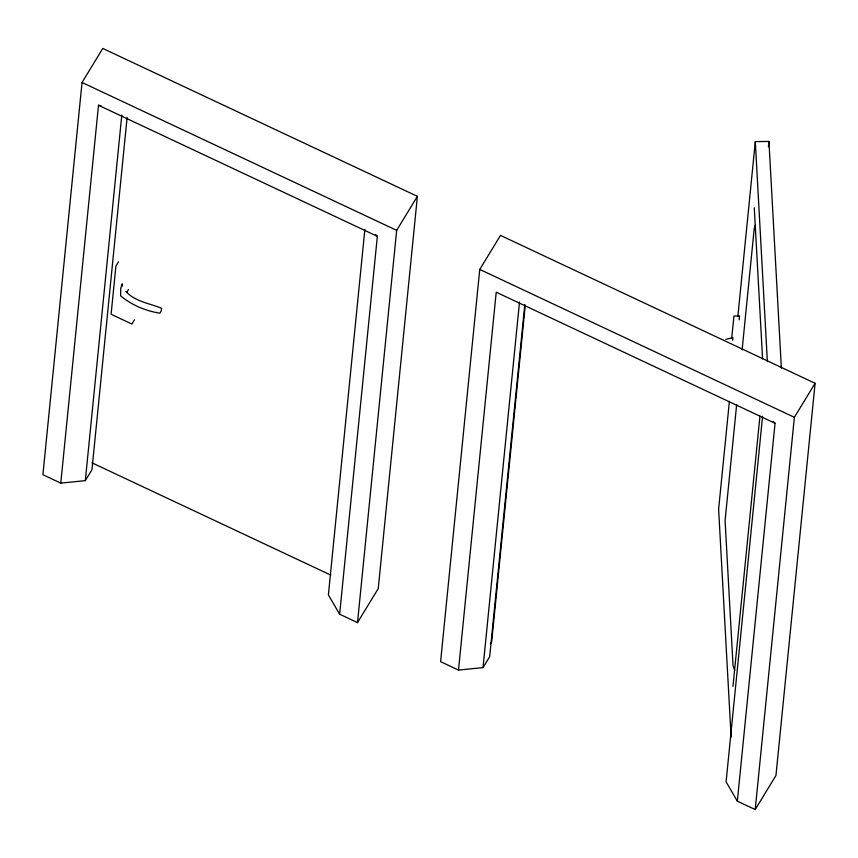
<?xml version="1.0" encoding="UTF-8"?>
<svg xmlns="http://www.w3.org/2000/svg" width="858" height="858" viewBox="0 0 858 858"><rect width="100%" height="100%" fill="white"/><g stroke="black" fill="none" stroke-linecap="round" stroke-linejoin="round"><path stroke-width="1.29" d="M364.875 229.343L328.389 594.905L339.629 614.199L357.507 622.597L378.249 588.577L417.396 196.343L102.788 48.445L82.046 82.475L42.9 474.71L60.789 483.118L85.317 480.641L91.956 469.766L127.113 117.492M60.789 483.118L98.509 105.255L101.019 105.727M85.317 480.641L121.804 115.079M121.965 286.465L122.233 283.837L120.71 288.438L120.624 295.881C131.821 305.105 145.613 310.961 159.91 313.191L161.304 310.896L161.572 308.279C149.539 303.314 135.35 301.726 125.933 291.527M339.629 614.199L377.348 236.336L375.514 234.438M357.507 622.597L396.664 230.362L417.396 196.343M762.58 416.291L726.093 781.863L737.333 801.147L755.212 809.555L775.954 775.525L815.1 383.29L500.493 235.403L479.751 269.423L440.604 661.657L458.494 670.077L483.022 667.599L489.661 656.713L524.817 304.44M458.494 670.077L496.214 292.203L775.053 423.284L737.333 801.147M483.022 667.599L519.508 302.037M525.16 306.306L491.666 641.891L490.304 644.122M731.713 338.159L733.933 316.012L739.553 315.926L739.167 319.841M732.668 340.261L732.925 337.644L725.814 339.35M729.386 401.319L718.618 509.191L731.123 737.226M737.891 316.087L755.308 141.624L768.94 141.42L781.37 368.125M736.657 404.59L725.085 520.57L733.032 665.497L734.684 670.42M742.116 349.925L754.225 228.614L755.48 224.882M768.414 146.75L768.94 141.42M732.968 686.336L759.941 416.119M755.212 809.555L794.369 417.32L815.1 383.29M118.49 261.829L115.905 266.066L111.1 314.264L131.875 324.024L134.459 319.787M126.802 292.299L128.486 289.521M82.046 82.475L396.664 230.362M479.751 269.423L794.369 417.32M98.509 105.255L377.348 236.336M92.01 462.837L330.834 575.107M773.219 421.385L775.053 423.284M755.308 141.624L767.374 361.658M754.279 207.775L762.569 358.794"/></g></svg>
